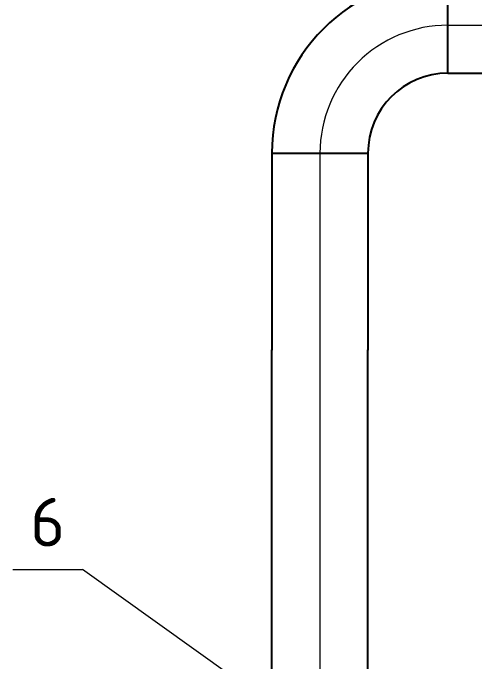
# Model space of a CAD drawing. Header units: millimetres. Extents: x -718 to 68664, y -49984 to -979.
# Drawn here: x 8398 to 11135, y -38895 to -35048 of the extents above; entities that cross this region are included whole.
import ezdxf
from ezdxf.enums import TextEntityAlignment as Align

# ---------------------------------------------------------------- set-up
doc = ezdxf.new("R2010")
doc.units = ezdxf.units.MM
for name, color, linetype, lineweight in [('Text', 7, 'Continuous', 15), ('ГВС (Т3)_20', 10, 'Continuous', 25), ('Текст', 28, 'Continuous', 25)]:
    doc.layers.add(name, color=color, linetype=linetype, lineweight=lineweight)
doc.styles.add('GOST', font='isocpeur.ttf', dxfattribs={"width": 0.9})

msp = doc.modelspace()

# ---------------------------------------------------------------- linework, layer by layer
at = {"layer": 'Text', "lineweight": 0, "ltscale": 10}
for p, q in [((10980.4, -35121), (22166.2, -35121)), ((10220.4, -35881.1), (10220.4, -44162.6))]:
    msp.add_line(p, q, dxfattribs=at)
at = {"layer": 'Text'}
for p in [(8398.2, -38351.5), (9965.8, -39176.5)]:
    msp.add_line(p, (8810.8, -38351.5), dxfattribs=at)
at = {"layer": 'Text', "lineweight": 0, "ltscale": 10}
msp.add_arc((10980.4, -35881), 760, 90, 180.0026, dxfattribs=at)
at = {"layer": 'ГВС (Т3)_20'}
for p, q in [((10980.4, -35406), (10980.4, -34836)), ((10980.4, -35406), (12095.4, -35406)), ((9935.4, -35881), (10505.4, -35881)), ((9935.4, -35881), (9935.4, -37049.6)), ((10505.4, -35881), (10505.4, -37049.6)), ((9935.2, -43359.2), (9935.2, -37048)), ((10505.3, -43359.2), (10505.3, -37048))]:
    msp.add_line(p, q, dxfattribs=at)
for radius in [1045, 475]:
    msp.add_arc((10980.4, -35881), radius, 90, 180, dxfattribs=at)

# ---------------------------------------------------------------- texts
at = {"layer": 'Текст', "style": 'GOST'}
msp.add_text('6', height=288.8, dxfattribs=at).set_placement((8604.5, -38302), align=Align.BOTTOM_CENTER)

doc.saveas('drawing.dxf')
